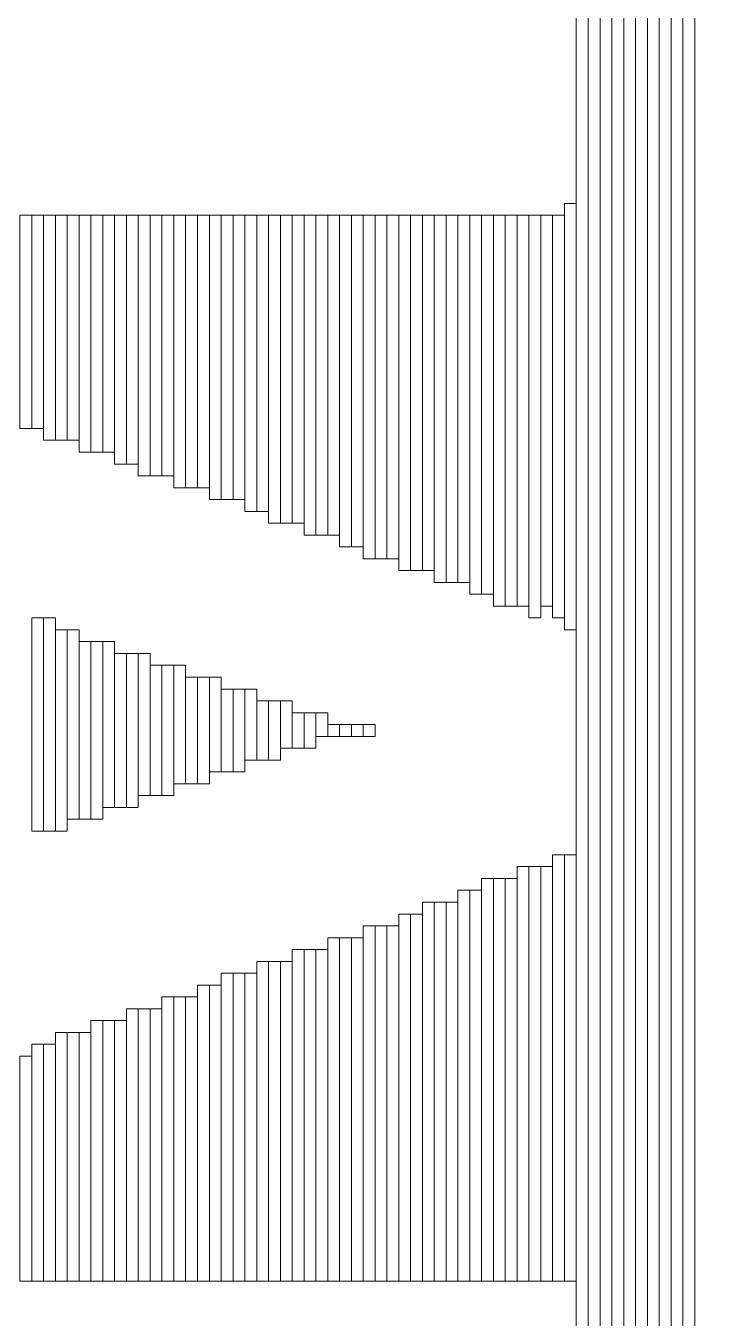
# Model space of a CAD drawing. Header units: millimetres. Extents: x -90 to 99, y -65 to 67.
# Drawn here: x -12.565 to -11.084, y 40.489 to 43.261 of the extents above; entities that cross this region are included whole.
import ezdxf

# ---------------------------------------------------------------- set-up
doc = ezdxf.new("R2010")
doc.units = ezdxf.units.MM
doc.header["$MEASUREMENT"] = 0
doc.layers.add('BG_OUTLINE', color=7, linetype='Continuous')
doc.layers.add('MA_PEN3', color=7, linetype='Continuous')

msp = doc.modelspace()

# ---------------------------------------------------------------- linework, layer by layer
at = {"layer": 'BG_OUTLINE', "color": 3, "lineweight": 9}
msp.add_open_spline([(-71.7269, -61.8795), (-71.7269, -61.8795), (-71.7343, 42.2681), (-71.7343, 42.2681), (-71.7343, 42.2681), (-71.7348, 43.0066), (-71.4419, 43.715), (-70.92, 44.2375), (-70.92, 44.2375), (-70.3982, 44.76), (-69.6866, 45.0538), (-68.9482, 45.0543), (-68.9482, 45.0543), (-68.9482, 45.0543), (75.2046, 45.0543), (75.2046, 45.0543), (75.2046, 45.0543), (76.8319, 45.0552), (78.1763, 43.7805), (78.2661, 42.1556), (78.2661, 42.1556), (78.2661, 42.1556), (78.2661, 31.2814), (78.2661, 31.2814), (78.2661, 31.2814), (78.2661, 31.2814), (72.2646, 31.2814), (72.2646, 31.2814), (72.2646, 31.2814), (72.2646, 31.2814), (72.2646, 26.9814), (72.2646, 26.9814), (72.2646, 26.9814), (72.2646, 26.9814), (78.2661, 26.9814), (78.2661, 26.9814), (78.2661, 26.9814), (78.2661, 26.9814), (78.2661, 18.6553), (78.2661, 18.6553), (78.2661, 18.6553), (78.2661, 18.6553), (72.2496, 18.6553), (72.2496, 18.6553), (72.2496, 18.6553), (72.2496, 18.6553), (72.2496, 14.3553), (72.2496, 14.3553), (72.2496, 14.3553), (72.2496, 14.3553), (78.2661, 14.3553), (78.2661, 14.3553), (78.2661, 14.3553), (78.2661, 14.3553), (78.2661, 9.255), (78.2661, 9.255), (78.2661, 9.255), (78.2661, 9.255), (72.2648, 9.255), (72.2648, 9.255), (72.2648, 9.255), (72.2648, 9.255), (72.2648, 4.955), (72.2648, 4.955), (72.2648, 4.955), (72.2648, 4.955), (78.2661, 4.955), (78.2661, 4.955), (78.2661, 4.955), (78.2661, 4.955), (78.2661, -3.3762), (78.2661, -3.3762), (78.2661, -3.3762), (78.2661, -3.3762), (72.2445, -3.3762), (72.2445, -3.3762), (72.2445, -3.3762), (72.2445, -3.3762), (72.2445, -7.6762), (72.2445, -7.6762), (72.2445, -7.6762), (72.2445, -7.6762), (78.2661, -7.6762), (78.2661, -7.6762), (78.2661, -7.6762), (78.2661, -7.6762), (78.2661, -12.7615), (78.2661, -12.7615), (78.2661, -12.7615), (78.2661, -12.7615), (72.2651, -12.7615), (72.2651, -12.7615), (72.2651, -12.7615), (72.2651, -12.7615), (72.2651, -17.0615), (72.2651, -17.0615), (72.2651, -17.0615), (72.2651, -17.0615), (78.2661, -17.0615), (78.2661, -17.0615), (78.2661, -17.0615), (78.2661, -17.0615), (78.2661, -25.4097), (78.2661, -25.4097), (78.2661, -25.4097), (78.2661, -25.4097), (72.2656, -25.4097), (72.2656, -25.4097), (72.2656, -25.4097), (72.2656, -25.4097), (72.2656, -29.7097), (72.2656, -29.7097), (72.2656, -29.7097), (72.2656, -29.7097), (78.2661, -29.7097), (78.2661, -29.7097), (78.2661, -29.7097), (78.2661, -29.7097), (78.2661, -34.793), (78.2661, -34.793), (78.2661, -34.793), (78.2661, -34.793), (72.2679, -34.793), (72.2679, -34.793), (72.2679, -34.793), (72.2679, -34.793), (72.2679, -39.0929), (72.2679, -39.0929), (72.2679, -39.0929), (72.2679, -39.0929), (78.2661, -39.0929), (78.2661, -39.0929), (78.2661, -39.0929), (78.2661, -39.0929), (78.2661, -47.4269), (78.2661, -47.4269), (78.2661, -47.4269), (78.2661, -47.4269), (72.2679, -47.4269), (72.2679, -47.4269), (72.2679, -47.4269), (72.2679, -47.4269), (72.2679, -51.7269), (72.2679, -51.7269), (72.2679, -51.7269), (72.2679, -51.7269), (78.2661, -51.7269), (78.2661, -51.7269), (78.2661, -51.7269), (78.2661, -51.7269), (78.2661, -51.8138), (78.2661, -51.8138), (78.2661, -51.8138), (78.2661, -51.8138), (78.2656, -61.8468), (78.2656, -61.8468), (78.2656, -61.8468), (78.2661, -62.6669), (77.9407, -63.4536), (77.3612, -64.0339), (77.3612, -64.0339), (76.7817, -64.6142), (75.9915, -64.9405), (75.1713, -64.941), (75.1713, -64.941), (75.1713, -64.941), (-68.6609, -64.9456), (-68.6609, -64.9456), (-68.6609, -64.9456), (-69.4735, -64.9461), (-70.2531, -64.6237), (-70.8281, -64.0495), (-70.8281, -64.0495), (-71.4031, -63.4752), (-71.7264, -62.6922), (-71.7269, -61.8795)], degree=3, knots=[0, 0, 0, 0, 0.022727, 0.022727, 0.022727, 0.022727, 0.045455, 0.045455, 0.045455, 0.045455, 0.068182, 0.068182, 0.068182, 0.068182, 0.090909, 0.090909, 0.090909, 0.090909, 0.113636, 0.113636, 0.113636, 0.113636, 0.136364, 0.136364, 0.136364, 0.136364, 0.159091, 0.159091, 0.159091, 0.159091, 0.181818, 0.181818, 0.181818, 0.181818, 0.204545, 0.204545, 0.204545, 0.204545, 0.227273, 0.227273, 0.227273, 0.227273, 0.25, 0.25, 0.25, 0.25, 0.272727, 0.272727, 0.272727, 0.272727, 0.295455, 0.295455, 0.295455, 0.295455, 0.318182, 0.318182, 0.318182, 0.318182, 0.340909, 0.340909, 0.340909, 0.340909, 0.363636, 0.363636, 0.363636, 0.363636, 0.386364, 0.386364, 0.386364, 0.386364, 0.409091, 0.409091, 0.409091, 0.409091, 0.431818, 0.431818, 0.431818, 0.431818, 0.454545, 0.454545, 0.454545, 0.454545, 0.477273, 0.477273, 0.477273, 0.477273, 0.5, 0.5, 0.5, 0.5, 0.522727, 0.522727, 0.522727, 0.522727, 0.545455, 0.545455, 0.545455, 0.545455, 0.568182, 0.568182, 0.568182, 0.568182, 0.590909, 0.590909, 0.590909, 0.590909, 0.613636, 0.613636, 0.613636, 0.613636, 0.636364, 0.636364, 0.636364, 0.636364, 0.659091, 0.659091, 0.659091, 0.659091, 0.681818, 0.681818, 0.681818, 0.681818, 0.704545, 0.704545, 0.704545, 0.704545, 0.727273, 0.727273, 0.727273, 0.727273, 0.75, 0.75, 0.75, 0.75, 0.772727, 0.772727, 0.772727, 0.772727, 0.795455, 0.795455, 0.795455, 0.795455, 0.818182, 0.818182, 0.818182, 0.818182, 0.840909, 0.840909, 0.840909, 0.840909, 0.863636, 0.863636, 0.863636, 0.863636, 0.886364, 0.886364, 0.886364, 0.886364, 0.909091, 0.909091, 0.909091, 0.909091, 0.931818, 0.931818, 0.931818, 0.931818, 0.954545, 0.954545, 0.954545, 0.954545, 0.977273, 0.977273, 0.977273, 0.977273, 1, 1, 1, 1], dxfattribs=at)
at = {"layer": 'MA_PEN3', "color": 5, "lineweight": 9}
for points in [[(-11.3838, 44.7594), (-11.3838, 44.7594), (-11.3584, 44.7594), (-11.3584, 44.7594), (-11.3584, 44.7594), (-11.3584, 44.7594), (-11.3584, 37.241), (-11.3584, 37.241), (-11.3584, 37.241), (-11.3584, 37.241), (-11.3838, 37.241), (-11.3838, 37.241), (-11.3838, 37.241), (-11.3838, 37.241), (-11.3838, 44.7594), (-11.3838, 44.7594)], [(-11.3584, 44.7594), (-11.3584, 44.7594), (-11.333, 44.7594), (-11.333, 44.7594), (-11.333, 44.7594), (-11.333, 44.7594), (-11.333, 37.241), (-11.333, 37.241), (-11.333, 37.241), (-11.333, 37.241), (-11.3584, 37.241), (-11.3584, 37.241), (-11.3584, 37.241), (-11.3584, 37.241), (-11.3584, 44.7594), (-11.3584, 44.7594)], [(-11.333, 44.7594), (-11.333, 44.7594), (-11.3076, 44.7594), (-11.3076, 44.7594), (-11.3076, 44.7594), (-11.3076, 44.7594), (-11.3076, 37.241), (-11.3076, 37.241), (-11.3076, 37.241), (-11.3076, 37.241), (-11.333, 37.241), (-11.333, 37.241), (-11.333, 37.241), (-11.333, 37.241), (-11.333, 44.7594), (-11.333, 44.7594)], [(-11.3076, 44.7594), (-11.3076, 44.7594), (-11.2822, 44.7594), (-11.2822, 44.7594), (-11.2822, 44.7594), (-11.2822, 44.7594), (-11.2822, 37.241), (-11.2822, 37.241), (-11.2822, 37.241), (-11.2822, 37.241), (-11.3076, 37.241), (-11.3076, 37.241), (-11.3076, 37.241), (-11.3076, 37.241), (-11.3076, 44.7594), (-11.3076, 44.7594)], [(-11.2822, 44.7594), (-11.2822, 44.7594), (-11.2568, 44.7594), (-11.2568, 44.7594), (-11.2568, 44.7594), (-11.2568, 44.7594), (-11.2568, 37.241), (-11.2568, 37.241), (-11.2568, 37.241), (-11.2568, 37.241), (-11.2822, 37.241), (-11.2822, 37.241), (-11.2822, 37.241), (-11.2822, 37.241), (-11.2822, 44.7594), (-11.2822, 44.7594)], [(-11.2568, 44.7594), (-11.2568, 44.7594), (-11.2314, 44.7594), (-11.2314, 44.7594), (-11.2314, 44.7594), (-11.2314, 44.7594), (-11.2314, 37.241), (-11.2314, 37.241), (-11.2314, 37.241), (-11.2314, 37.241), (-11.2568, 37.241), (-11.2568, 37.241), (-11.2568, 37.241), (-11.2568, 37.241), (-11.2568, 44.7594), (-11.2568, 44.7594)], [(-11.2314, 44.7594), (-11.2314, 44.7594), (-11.206, 44.7594), (-11.206, 44.7594), (-11.206, 44.7594), (-11.206, 44.7594), (-11.206, 37.241), (-11.206, 37.241), (-11.206, 37.241), (-11.206, 37.241), (-11.2314, 37.241), (-11.2314, 37.241), (-11.2314, 37.241), (-11.2314, 37.241), (-11.2314, 44.7594), (-11.2314, 44.7594)], [(-11.206, 44.7594), (-11.206, 44.7594), (-11.1806, 44.7594), (-11.1806, 44.7594), (-11.1806, 44.7594), (-11.1806, 44.7594), (-11.1806, 37.241), (-11.1806, 37.241), (-11.1806, 37.241), (-11.1806, 37.241), (-11.206, 37.241), (-11.206, 37.241), (-11.206, 37.241), (-11.206, 37.241), (-11.206, 44.7594), (-11.206, 44.7594)], [(-11.1806, 44.7594), (-11.1806, 44.7594), (-11.1552, 44.7594), (-11.1552, 44.7594), (-11.1552, 44.7594), (-11.1552, 44.7594), (-11.1552, 37.241), (-11.1552, 37.241), (-11.1552, 37.241), (-11.1552, 37.241), (-11.1806, 37.241), (-11.1806, 37.241), (-11.1806, 37.241), (-11.1806, 37.241), (-11.1806, 44.7594), (-11.1806, 44.7594)], [(-11.1552, 44.7594), (-11.1552, 44.7594), (-11.1298, 44.7594), (-11.1298, 44.7594), (-11.1298, 44.7594), (-11.1298, 44.7594), (-11.1298, 37.241), (-11.1298, 37.241), (-11.1298, 37.241), (-11.1298, 37.241), (-11.1552, 37.241), (-11.1552, 37.241), (-11.1552, 37.241), (-11.1552, 37.241), (-11.1552, 44.7594), (-11.1552, 44.7594)], [(-12.5776, 42.8544), (-12.5776, 42.8544), (-12.5522, 42.8544), (-12.5522, 42.8544), (-12.5522, 42.8544), (-12.5522, 42.8544), (-12.5522, 42.3972), (-12.5522, 42.3972), (-12.5522, 42.3972), (-12.5522, 42.3972), (-12.5776, 42.3972), (-12.5776, 42.3972), (-12.5776, 42.3972), (-12.5776, 42.3972), (-12.5776, 42.8544), (-12.5776, 42.8544)], [(-12.5522, 42.8544), (-12.5522, 42.8544), (-12.5268, 42.8544), (-12.5268, 42.8544), (-12.5268, 42.8544), (-12.5268, 42.8544), (-12.5268, 42.3972), (-12.5268, 42.3972), (-12.5268, 42.3972), (-12.5268, 42.3972), (-12.5522, 42.3972), (-12.5522, 42.3972), (-12.5522, 42.3972), (-12.5522, 42.3972), (-12.5522, 42.8544), (-12.5522, 42.8544)], [(-12.5268, 42.8544), (-12.5268, 42.8544), (-12.5014, 42.8544), (-12.5014, 42.8544), (-12.5014, 42.8544), (-12.5014, 42.8544), (-12.5014, 42.3718), (-12.5014, 42.3718), (-12.5014, 42.3718), (-12.5014, 42.3718), (-12.5268, 42.3718), (-12.5268, 42.3718), (-12.5268, 42.3718), (-12.5268, 42.3718), (-12.5268, 42.8544), (-12.5268, 42.8544)], [(-12.5014, 42.8544), (-12.5014, 42.8544), (-12.476, 42.8544), (-12.476, 42.8544), (-12.476, 42.8544), (-12.476, 42.8544), (-12.476, 42.3718), (-12.476, 42.3718), (-12.476, 42.3718), (-12.476, 42.3718), (-12.5014, 42.3718), (-12.5014, 42.3718), (-12.5014, 42.3718), (-12.5014, 42.3718), (-12.5014, 42.8544), (-12.5014, 42.8544)], [(-12.476, 42.8544), (-12.476, 42.8544), (-12.4506, 42.8544), (-12.4506, 42.8544), (-12.4506, 42.8544), (-12.4506, 42.8544), (-12.4506, 42.3718), (-12.4506, 42.3718), (-12.4506, 42.3718), (-12.4506, 42.3718), (-12.476, 42.3718), (-12.476, 42.3718), (-12.476, 42.3718), (-12.476, 42.3718), (-12.476, 42.8544), (-12.476, 42.8544)], [(-12.4506, 42.8544), (-12.4506, 42.8544), (-12.4252, 42.8544), (-12.4252, 42.8544), (-12.4252, 42.8544), (-12.4252, 42.8544), (-12.4252, 42.3464), (-12.4252, 42.3464), (-12.4252, 42.3464), (-12.4252, 42.3464), (-12.4506, 42.3464), (-12.4506, 42.3464), (-12.4506, 42.3464), (-12.4506, 42.3464), (-12.4506, 42.8544), (-12.4506, 42.8544)], [(-12.4252, 42.8544), (-12.4252, 42.8544), (-12.3998, 42.8544), (-12.3998, 42.8544), (-12.3998, 42.8544), (-12.3998, 42.8544), (-12.3998, 42.3464), (-12.3998, 42.3464), (-12.3998, 42.3464), (-12.3998, 42.3464), (-12.4252, 42.3464), (-12.4252, 42.3464), (-12.4252, 42.3464), (-12.4252, 42.3464), (-12.4252, 42.8544), (-12.4252, 42.8544)], [(-12.3998, 42.8544), (-12.3998, 42.8544), (-12.3744, 42.8544), (-12.3744, 42.8544), (-12.3744, 42.8544), (-12.3744, 42.8544), (-12.3744, 42.3464), (-12.3744, 42.3464), (-12.3744, 42.3464), (-12.3744, 42.3464), (-12.3998, 42.3464), (-12.3998, 42.3464), (-12.3998, 42.3464), (-12.3998, 42.3464), (-12.3998, 42.8544), (-12.3998, 42.8544)], [(-12.3744, 42.8544), (-12.3744, 42.8544), (-12.349, 42.8544), (-12.349, 42.8544), (-12.349, 42.8544), (-12.349, 42.8544), (-12.349, 42.321), (-12.349, 42.321), (-12.349, 42.321), (-12.349, 42.321), (-12.3744, 42.321), (-12.3744, 42.321), (-12.3744, 42.321), (-12.3744, 42.321), (-12.3744, 42.8544), (-12.3744, 42.8544)], [(-12.349, 42.8544), (-12.349, 42.8544), (-12.3236, 42.8544), (-12.3236, 42.8544), (-12.3236, 42.8544), (-12.3236, 42.8544), (-12.3236, 42.321), (-12.3236, 42.321), (-12.3236, 42.321), (-12.3236, 42.321), (-12.349, 42.321), (-12.349, 42.321), (-12.349, 42.321), (-12.349, 42.321), (-12.349, 42.8544), (-12.349, 42.8544)], [(-12.3236, 42.8544), (-12.3236, 42.8544), (-12.2982, 42.8544), (-12.2982, 42.8544), (-12.2982, 42.8544), (-12.2982, 42.8544), (-12.2982, 42.2956), (-12.2982, 42.2956), (-12.2982, 42.2956), (-12.2982, 42.2956), (-12.3236, 42.2956), (-12.3236, 42.2956), (-12.3236, 42.2956), (-12.3236, 42.2956), (-12.3236, 42.8544), (-12.3236, 42.8544)], [(-12.2982, 42.8544), (-12.2982, 42.8544), (-12.2728, 42.8544), (-12.2728, 42.8544), (-12.2728, 42.8544), (-12.2728, 42.8544), (-12.2728, 42.2956), (-12.2728, 42.2956), (-12.2728, 42.2956), (-12.2728, 42.2956), (-12.2982, 42.2956), (-12.2982, 42.2956), (-12.2982, 42.2956), (-12.2982, 42.2956), (-12.2982, 42.8544), (-12.2982, 42.8544)], [(-12.2728, 42.8544), (-12.2728, 42.8544), (-12.2474, 42.8544), (-12.2474, 42.8544), (-12.2474, 42.8544), (-12.2474, 42.8544), (-12.2474, 42.2956), (-12.2474, 42.2956), (-12.2474, 42.2956), (-12.2474, 42.2956), (-12.2728, 42.2956), (-12.2728, 42.2956), (-12.2728, 42.2956), (-12.2728, 42.2956), (-12.2728, 42.8544), (-12.2728, 42.8544)], [(-12.2474, 42.8544), (-12.2474, 42.8544), (-12.222, 42.8544), (-12.222, 42.8544), (-12.222, 42.8544), (-12.222, 42.8544), (-12.222, 42.2702), (-12.222, 42.2702), (-12.222, 42.2702), (-12.222, 42.2702), (-12.2474, 42.2702), (-12.2474, 42.2702), (-12.2474, 42.2702), (-12.2474, 42.2702), (-12.2474, 42.8544), (-12.2474, 42.8544)], [(-12.222, 42.8544), (-12.222, 42.8544), (-12.1966, 42.8544), (-12.1966, 42.8544), (-12.1966, 42.8544), (-12.1966, 42.8544), (-12.1966, 42.2702), (-12.1966, 42.2702), (-12.1966, 42.2702), (-12.1966, 42.2702), (-12.222, 42.2702), (-12.222, 42.2702), (-12.222, 42.2702), (-12.222, 42.2702), (-12.222, 42.8544), (-12.222, 42.8544)], [(-12.1966, 42.8544), (-12.1966, 42.8544), (-12.1712, 42.8544), (-12.1712, 42.8544), (-12.1712, 42.8544), (-12.1712, 42.8544), (-12.1712, 42.2702), (-12.1712, 42.2702), (-12.1712, 42.2702), (-12.1712, 42.2702), (-12.1966, 42.2702), (-12.1966, 42.2702), (-12.1966, 42.2702), (-12.1966, 42.2702), (-12.1966, 42.8544), (-12.1966, 42.8544)], [(-12.1712, 42.8544), (-12.1712, 42.8544), (-12.1458, 42.8544), (-12.1458, 42.8544), (-12.1458, 42.8544), (-12.1458, 42.8544), (-12.1458, 42.2448), (-12.1458, 42.2448), (-12.1458, 42.2448), (-12.1458, 42.2448), (-12.1712, 42.2448), (-12.1712, 42.2448), (-12.1712, 42.2448), (-12.1712, 42.2448), (-12.1712, 42.8544), (-12.1712, 42.8544)], [(-12.1458, 42.8544), (-12.1458, 42.8544), (-12.1204, 42.8544), (-12.1204, 42.8544), (-12.1204, 42.8544), (-12.1204, 42.8544), (-12.1204, 42.2448), (-12.1204, 42.2448), (-12.1204, 42.2448), (-12.1204, 42.2448), (-12.1458, 42.2448), (-12.1458, 42.2448), (-12.1458, 42.2448), (-12.1458, 42.2448), (-12.1458, 42.8544), (-12.1458, 42.8544)], [(-12.1204, 42.8544), (-12.1204, 42.8544), (-12.095, 42.8544), (-12.095, 42.8544), (-12.095, 42.8544), (-12.095, 42.8544), (-12.095, 42.2448), (-12.095, 42.2448), (-12.095, 42.2448), (-12.095, 42.2448), (-12.1204, 42.2448), (-12.1204, 42.2448), (-12.1204, 42.2448), (-12.1204, 42.2448), (-12.1204, 42.8544), (-12.1204, 42.8544)], [(-12.095, 42.8544), (-12.095, 42.8544), (-12.0696, 42.8544), (-12.0696, 42.8544), (-12.0696, 42.8544), (-12.0696, 42.8544), (-12.0696, 42.2194), (-12.0696, 42.2194), (-12.0696, 42.2194), (-12.0696, 42.2194), (-12.095, 42.2194), (-12.095, 42.2194), (-12.095, 42.2194), (-12.095, 42.2194), (-12.095, 42.8544), (-12.095, 42.8544)], [(-12.0696, 42.8544), (-12.0696, 42.8544), (-12.0442, 42.8544), (-12.0442, 42.8544), (-12.0442, 42.8544), (-12.0442, 42.8544), (-12.0442, 42.2194), (-12.0442, 42.2194), (-12.0442, 42.2194), (-12.0442, 42.2194), (-12.0696, 42.2194), (-12.0696, 42.2194), (-12.0696, 42.2194), (-12.0696, 42.2194), (-12.0696, 42.8544), (-12.0696, 42.8544)], [(-12.0442, 42.8544), (-12.0442, 42.8544), (-12.0188, 42.8544), (-12.0188, 42.8544), (-12.0188, 42.8544), (-12.0188, 42.8544), (-12.0188, 42.194), (-12.0188, 42.194), (-12.0188, 42.194), (-12.0188, 42.194), (-12.0442, 42.194), (-12.0442, 42.194), (-12.0442, 42.194), (-12.0442, 42.194), (-12.0442, 42.8544), (-12.0442, 42.8544)], [(-12.0188, 42.8544), (-12.0188, 42.8544), (-11.9934, 42.8544), (-11.9934, 42.8544), (-11.9934, 42.8544), (-11.9934, 42.8544), (-11.9934, 42.194), (-11.9934, 42.194), (-11.9934, 42.194), (-11.9934, 42.194), (-12.0188, 42.194), (-12.0188, 42.194), (-12.0188, 42.194), (-12.0188, 42.194), (-12.0188, 42.8544), (-12.0188, 42.8544)], [(-11.9934, 42.8544), (-11.9934, 42.8544), (-11.968, 42.8544), (-11.968, 42.8544), (-11.968, 42.8544), (-11.968, 42.8544), (-11.968, 42.194), (-11.968, 42.194), (-11.968, 42.194), (-11.968, 42.194), (-11.9934, 42.194), (-11.9934, 42.194), (-11.9934, 42.194), (-11.9934, 42.194), (-11.9934, 42.8544), (-11.9934, 42.8544)], [(-11.968, 42.8544), (-11.968, 42.8544), (-11.9426, 42.8544), (-11.9426, 42.8544), (-11.9426, 42.8544), (-11.9426, 42.8544), (-11.9426, 42.1686), (-11.9426, 42.1686), (-11.9426, 42.1686), (-11.9426, 42.1686), (-11.968, 42.1686), (-11.968, 42.1686), (-11.968, 42.1686), (-11.968, 42.1686), (-11.968, 42.8544), (-11.968, 42.8544)], [(-11.9426, 42.8544), (-11.9426, 42.8544), (-11.9172, 42.8544), (-11.9172, 42.8544), (-11.9172, 42.8544), (-11.9172, 42.8544), (-11.9172, 42.1686), (-11.9172, 42.1686), (-11.9172, 42.1686), (-11.9172, 42.1686), (-11.9426, 42.1686), (-11.9426, 42.1686), (-11.9426, 42.1686), (-11.9426, 42.1686), (-11.9426, 42.8544), (-11.9426, 42.8544)], [(-11.9172, 42.8544), (-11.9172, 42.8544), (-11.8918, 42.8544), (-11.8918, 42.8544), (-11.8918, 42.8544), (-11.8918, 42.8544), (-11.8918, 42.1686), (-11.8918, 42.1686), (-11.8918, 42.1686), (-11.8918, 42.1686), (-11.9172, 42.1686), (-11.9172, 42.1686), (-11.9172, 42.1686), (-11.9172, 42.1686), (-11.9172, 42.8544), (-11.9172, 42.8544)], [(-11.8918, 42.8544), (-11.8918, 42.8544), (-11.8664, 42.8544), (-11.8664, 42.8544), (-11.8664, 42.8544), (-11.8664, 42.8544), (-11.8664, 42.1432), (-11.8664, 42.1432), (-11.8664, 42.1432), (-11.8664, 42.1432), (-11.8918, 42.1432), (-11.8918, 42.1432), (-11.8918, 42.1432), (-11.8918, 42.1432), (-11.8918, 42.8544), (-11.8918, 42.8544)], [(-11.8664, 42.8544), (-11.8664, 42.8544), (-11.841, 42.8544), (-11.841, 42.8544), (-11.841, 42.8544), (-11.841, 42.8544), (-11.841, 42.1432), (-11.841, 42.1432), (-11.841, 42.1432), (-11.841, 42.1432), (-11.8664, 42.1432), (-11.8664, 42.1432), (-11.8664, 42.1432), (-11.8664, 42.1432), (-11.8664, 42.8544), (-11.8664, 42.8544)], [(-11.841, 42.8544), (-11.841, 42.8544), (-11.8156, 42.8544), (-11.8156, 42.8544), (-11.8156, 42.8544), (-11.8156, 42.8544), (-11.8156, 42.1178), (-11.8156, 42.1178), (-11.8156, 42.1178), (-11.8156, 42.1178), (-11.841, 42.1178), (-11.841, 42.1178), (-11.841, 42.1178), (-11.841, 42.1178), (-11.841, 42.8544), (-11.841, 42.8544)], [(-11.8156, 42.8544), (-11.8156, 42.8544), (-11.7902, 42.8544), (-11.7902, 42.8544), (-11.7902, 42.8544), (-11.7902, 42.8544), (-11.7902, 42.1178), (-11.7902, 42.1178), (-11.7902, 42.1178), (-11.7902, 42.1178), (-11.8156, 42.1178), (-11.8156, 42.1178), (-11.8156, 42.1178), (-11.8156, 42.1178), (-11.8156, 42.8544), (-11.8156, 42.8544)], [(-11.7902, 42.8544), (-11.7902, 42.8544), (-11.7648, 42.8544), (-11.7648, 42.8544), (-11.7648, 42.8544), (-11.7648, 42.8544), (-11.7648, 42.1178), (-11.7648, 42.1178), (-11.7648, 42.1178), (-11.7648, 42.1178), (-11.7902, 42.1178), (-11.7902, 42.1178), (-11.7902, 42.1178), (-11.7902, 42.1178), (-11.7902, 42.8544), (-11.7902, 42.8544)], [(-11.7648, 42.8544), (-11.7648, 42.8544), (-11.7394, 42.8544), (-11.7394, 42.8544), (-11.7394, 42.8544), (-11.7394, 42.8544), (-11.7394, 42.0924), (-11.7394, 42.0924), (-11.7394, 42.0924), (-11.7394, 42.0924), (-11.7648, 42.0924), (-11.7648, 42.0924), (-11.7648, 42.0924), (-11.7648, 42.0924), (-11.7648, 42.8544), (-11.7648, 42.8544)], [(-11.7394, 42.8544), (-11.7394, 42.8544), (-11.714, 42.8544), (-11.714, 42.8544), (-11.714, 42.8544), (-11.714, 42.8544), (-11.714, 42.0924), (-11.714, 42.0924), (-11.714, 42.0924), (-11.714, 42.0924), (-11.7394, 42.0924), (-11.7394, 42.0924), (-11.7394, 42.0924), (-11.7394, 42.0924), (-11.7394, 42.8544), (-11.7394, 42.8544)], [(-11.714, 42.8544), (-11.714, 42.8544), (-11.6886, 42.8544), (-11.6886, 42.8544), (-11.6886, 42.8544), (-11.6886, 42.8544), (-11.6886, 42.0924), (-11.6886, 42.0924), (-11.6886, 42.0924), (-11.6886, 42.0924), (-11.714, 42.0924), (-11.714, 42.0924), (-11.714, 42.0924), (-11.714, 42.0924), (-11.714, 42.8544), (-11.714, 42.8544)], [(-11.6886, 42.8544), (-11.6886, 42.8544), (-11.6632, 42.8544), (-11.6632, 42.8544), (-11.6632, 42.8544), (-11.6632, 42.8544), (-11.6632, 42.067), (-11.6632, 42.067), (-11.6632, 42.067), (-11.6632, 42.067), (-11.6886, 42.067), (-11.6886, 42.067), (-11.6886, 42.067), (-11.6886, 42.067), (-11.6886, 42.8544), (-11.6886, 42.8544)], [(-11.6632, 42.8544), (-11.6632, 42.8544), (-11.6378, 42.8544), (-11.6378, 42.8544), (-11.6378, 42.8544), (-11.6378, 42.8544), (-11.6378, 42.067), (-11.6378, 42.067), (-11.6378, 42.067), (-11.6378, 42.067), (-11.6632, 42.067), (-11.6632, 42.067), (-11.6632, 42.067), (-11.6632, 42.067), (-11.6632, 42.8544), (-11.6632, 42.8544)], [(-11.6378, 42.8544), (-11.6378, 42.8544), (-11.6124, 42.8544), (-11.6124, 42.8544), (-11.6124, 42.8544), (-11.6124, 42.8544), (-11.6124, 42.067), (-11.6124, 42.067), (-11.6124, 42.067), (-11.6124, 42.067), (-11.6378, 42.067), (-11.6378, 42.067), (-11.6378, 42.067), (-11.6378, 42.067), (-11.6378, 42.8544), (-11.6378, 42.8544)], [(-11.6124, 42.8544), (-11.6124, 42.8544), (-11.587, 42.8544), (-11.587, 42.8544), (-11.587, 42.8544), (-11.587, 42.8544), (-11.587, 42.0416), (-11.587, 42.0416), (-11.587, 42.0416), (-11.587, 42.0416), (-11.6124, 42.0416), (-11.6124, 42.0416), (-11.6124, 42.0416), (-11.6124, 42.0416), (-11.6124, 42.8544), (-11.6124, 42.8544)], [(-11.587, 42.8544), (-11.587, 42.8544), (-11.5616, 42.8544), (-11.5616, 42.8544), (-11.5616, 42.8544), (-11.5616, 42.8544), (-11.5616, 42.0416), (-11.5616, 42.0416), (-11.5616, 42.0416), (-11.5616, 42.0416), (-11.587, 42.0416), (-11.587, 42.0416), (-11.587, 42.0416), (-11.587, 42.0416), (-11.587, 42.8544), (-11.587, 42.8544)], [(-11.5616, 42.8544), (-11.5616, 42.8544), (-11.5362, 42.8544), (-11.5362, 42.8544), (-11.5362, 42.8544), (-11.5362, 42.8544), (-11.5362, 42.0162), (-11.5362, 42.0162), (-11.5362, 42.0162), (-11.5362, 42.0162), (-11.5616, 42.0162), (-11.5616, 42.0162), (-11.5616, 42.0162), (-11.5616, 42.0162), (-11.5616, 42.8544), (-11.5616, 42.8544)], [(-11.5362, 42.8544), (-11.5362, 42.8544), (-11.5108, 42.8544), (-11.5108, 42.8544), (-11.5108, 42.8544), (-11.5108, 42.8544), (-11.5108, 42.0162), (-11.5108, 42.0162), (-11.5108, 42.0162), (-11.5108, 42.0162), (-11.5362, 42.0162), (-11.5362, 42.0162), (-11.5362, 42.0162), (-11.5362, 42.0162), (-11.5362, 42.8544), (-11.5362, 42.8544)], [(-11.5108, 42.8544), (-11.5108, 42.8544), (-11.4854, 42.8544), (-11.4854, 42.8544), (-11.4854, 42.8544), (-11.4854, 42.8544), (-11.4854, 42.0162), (-11.4854, 42.0162), (-11.4854, 42.0162), (-11.4854, 42.0162), (-11.5108, 42.0162), (-11.5108, 42.0162), (-11.5108, 42.0162), (-11.5108, 42.0162), (-11.5108, 42.8544), (-11.5108, 42.8544)], [(-11.4854, 42.8544), (-11.4854, 42.8544), (-11.46, 42.8544), (-11.46, 42.8544), (-11.46, 42.8544), (-11.46, 42.8544), (-11.46, 41.9908), (-11.46, 41.9908), (-11.46, 41.9908), (-11.46, 41.9908), (-11.4854, 41.9908), (-11.4854, 41.9908), (-11.4854, 41.9908), (-11.4854, 41.9908), (-11.4854, 42.8544), (-11.4854, 42.8544)], [(-11.46, 42.8544), (-11.46, 42.8544), (-11.4346, 42.8544), (-11.4346, 42.8544), (-11.4346, 42.8544), (-11.4346, 42.8544), (-11.4346, 42.0162), (-11.4346, 42.0162), (-11.4346, 42.0162), (-11.4346, 42.0162), (-11.46, 42.0162), (-11.46, 42.0162), (-11.46, 42.0162), (-11.46, 42.0162), (-11.46, 42.8544), (-11.46, 42.8544)], [(-11.4346, 42.8544), (-11.4346, 42.8544), (-11.4092, 42.8544), (-11.4092, 42.8544), (-11.4092, 42.8544), (-11.4092, 42.8544), (-11.4092, 41.9908), (-11.4092, 41.9908), (-11.4092, 41.9908), (-11.4092, 41.9908), (-11.4346, 41.9908), (-11.4346, 41.9908), (-11.4346, 41.9908), (-11.4346, 41.9908), (-11.4346, 42.8544), (-11.4346, 42.8544)], [(-11.4092, 42.8798), (-11.4092, 42.8798), (-11.3838, 42.8798), (-11.3838, 42.8798), (-11.3838, 42.8798), (-11.3838, 42.8798), (-11.3838, 41.9654), (-11.3838, 41.9654), (-11.3838, 41.9654), (-11.3838, 41.9654), (-11.4092, 41.9654), (-11.4092, 41.9654), (-11.4092, 41.9654), (-11.4092, 41.9654), (-11.4092, 42.8798), (-11.4092, 42.8798)], [(-12.5522, 41.9908), (-12.5522, 41.9908), (-12.5268, 41.9908), (-12.5268, 41.9908), (-12.5268, 41.9908), (-12.5268, 41.9908), (-12.5268, 41.5336), (-12.5268, 41.5336), (-12.5268, 41.5336), (-12.5268, 41.5336), (-12.5522, 41.5336), (-12.5522, 41.5336), (-12.5522, 41.5336), (-12.5522, 41.5336), (-12.5522, 41.9908), (-12.5522, 41.9908)], [(-12.5268, 41.9908), (-12.5268, 41.9908), (-12.5014, 41.9908), (-12.5014, 41.9908), (-12.5014, 41.9908), (-12.5014, 41.9908), (-12.5014, 41.5336), (-12.5014, 41.5336), (-12.5014, 41.5336), (-12.5014, 41.5336), (-12.5268, 41.5336), (-12.5268, 41.5336), (-12.5268, 41.5336), (-12.5268, 41.5336), (-12.5268, 41.9908), (-12.5268, 41.9908)], [(-12.5014, 41.9654), (-12.5014, 41.9654), (-12.476, 41.9654), (-12.476, 41.9654), (-12.476, 41.9654), (-12.476, 41.9654), (-12.476, 41.5336), (-12.476, 41.5336), (-12.476, 41.5336), (-12.476, 41.5336), (-12.5014, 41.5336), (-12.5014, 41.5336), (-12.5014, 41.5336), (-12.5014, 41.5336), (-12.5014, 41.9654), (-12.5014, 41.9654)], [(-12.476, 41.9654), (-12.476, 41.9654), (-12.4506, 41.9654), (-12.4506, 41.9654), (-12.4506, 41.9654), (-12.4506, 41.9654), (-12.4506, 41.559), (-12.4506, 41.559), (-12.4506, 41.559), (-12.4506, 41.559), (-12.476, 41.559), (-12.476, 41.559), (-12.476, 41.559), (-12.476, 41.559), (-12.476, 41.9654), (-12.476, 41.9654)], [(-12.4506, 41.94), (-12.4506, 41.94), (-12.4252, 41.94), (-12.4252, 41.94), (-12.4252, 41.94), (-12.4252, 41.94), (-12.4252, 41.559), (-12.4252, 41.559), (-12.4252, 41.559), (-12.4252, 41.559), (-12.4506, 41.559), (-12.4506, 41.559), (-12.4506, 41.559), (-12.4506, 41.559), (-12.4506, 41.94), (-12.4506, 41.94)], [(-12.4252, 41.94), (-12.4252, 41.94), (-12.3998, 41.94), (-12.3998, 41.94), (-12.3998, 41.94), (-12.3998, 41.94), (-12.3998, 41.559), (-12.3998, 41.559), (-12.3998, 41.559), (-12.3998, 41.559), (-12.4252, 41.559), (-12.4252, 41.559), (-12.4252, 41.559), (-12.4252, 41.559), (-12.4252, 41.94), (-12.4252, 41.94)], [(-12.3998, 41.94), (-12.3998, 41.94), (-12.3744, 41.94), (-12.3744, 41.94), (-12.3744, 41.94), (-12.3744, 41.94), (-12.3744, 41.5844), (-12.3744, 41.5844), (-12.3744, 41.5844), (-12.3744, 41.5844), (-12.3998, 41.5844), (-12.3998, 41.5844), (-12.3998, 41.5844), (-12.3998, 41.5844), (-12.3998, 41.94), (-12.3998, 41.94)], [(-12.3744, 41.9146), (-12.3744, 41.9146), (-12.349, 41.9146), (-12.349, 41.9146), (-12.349, 41.9146), (-12.349, 41.9146), (-12.349, 41.5844), (-12.349, 41.5844), (-12.349, 41.5844), (-12.349, 41.5844), (-12.3744, 41.5844), (-12.3744, 41.5844), (-12.3744, 41.5844), (-12.3744, 41.5844), (-12.3744, 41.9146), (-12.3744, 41.9146)], [(-12.349, 41.9146), (-12.349, 41.9146), (-12.3236, 41.9146), (-12.3236, 41.9146), (-12.3236, 41.9146), (-12.3236, 41.9146), (-12.3236, 41.5844), (-12.3236, 41.5844), (-12.3236, 41.5844), (-12.3236, 41.5844), (-12.349, 41.5844), (-12.349, 41.5844), (-12.349, 41.5844), (-12.349, 41.5844), (-12.349, 41.9146), (-12.349, 41.9146)], [(-12.3236, 41.9146), (-12.3236, 41.9146), (-12.2982, 41.9146), (-12.2982, 41.9146), (-12.2982, 41.9146), (-12.2982, 41.9146), (-12.2982, 41.6098), (-12.2982, 41.6098), (-12.2982, 41.6098), (-12.2982, 41.6098), (-12.3236, 41.6098), (-12.3236, 41.6098), (-12.3236, 41.6098), (-12.3236, 41.6098), (-12.3236, 41.9146), (-12.3236, 41.9146)], [(-12.2982, 41.8892), (-12.2982, 41.8892), (-12.2728, 41.8892), (-12.2728, 41.8892), (-12.2728, 41.8892), (-12.2728, 41.8892), (-12.2728, 41.6098), (-12.2728, 41.6098), (-12.2728, 41.6098), (-12.2728, 41.6098), (-12.2982, 41.6098), (-12.2982, 41.6098), (-12.2982, 41.6098), (-12.2982, 41.6098), (-12.2982, 41.8892), (-12.2982, 41.8892)], [(-12.2728, 41.8892), (-12.2728, 41.8892), (-12.2474, 41.8892), (-12.2474, 41.8892), (-12.2474, 41.8892), (-12.2474, 41.8892), (-12.2474, 41.6098), (-12.2474, 41.6098), (-12.2474, 41.6098), (-12.2474, 41.6098), (-12.2728, 41.6098), (-12.2728, 41.6098), (-12.2728, 41.6098), (-12.2728, 41.6098), (-12.2728, 41.8892), (-12.2728, 41.8892)], [(-12.2474, 41.8892), (-12.2474, 41.8892), (-12.222, 41.8892), (-12.222, 41.8892), (-12.222, 41.8892), (-12.222, 41.8892), (-12.222, 41.6352), (-12.222, 41.6352), (-12.222, 41.6352), (-12.222, 41.6352), (-12.2474, 41.6352), (-12.2474, 41.6352), (-12.2474, 41.6352), (-12.2474, 41.6352), (-12.2474, 41.8892), (-12.2474, 41.8892)], [(-12.222, 41.8638), (-12.222, 41.8638), (-12.1966, 41.8638), (-12.1966, 41.8638), (-12.1966, 41.8638), (-12.1966, 41.8638), (-12.1966, 41.6352), (-12.1966, 41.6352), (-12.1966, 41.6352), (-12.1966, 41.6352), (-12.222, 41.6352), (-12.222, 41.6352), (-12.222, 41.6352), (-12.222, 41.6352), (-12.222, 41.8638), (-12.222, 41.8638)], [(-12.1966, 41.8638), (-12.1966, 41.8638), (-12.1712, 41.8638), (-12.1712, 41.8638), (-12.1712, 41.8638), (-12.1712, 41.8638), (-12.1712, 41.6352), (-12.1712, 41.6352), (-12.1712, 41.6352), (-12.1712, 41.6352), (-12.1966, 41.6352), (-12.1966, 41.6352), (-12.1966, 41.6352), (-12.1966, 41.6352), (-12.1966, 41.8638), (-12.1966, 41.8638)], [(-12.1712, 41.8638), (-12.1712, 41.8638), (-12.1458, 41.8638), (-12.1458, 41.8638), (-12.1458, 41.8638), (-12.1458, 41.8638), (-12.1458, 41.6606), (-12.1458, 41.6606), (-12.1458, 41.6606), (-12.1458, 41.6606), (-12.1712, 41.6606), (-12.1712, 41.6606), (-12.1712, 41.6606), (-12.1712, 41.6606), (-12.1712, 41.8638), (-12.1712, 41.8638)], [(-12.1458, 41.8384), (-12.1458, 41.8384), (-12.1204, 41.8384), (-12.1204, 41.8384), (-12.1204, 41.8384), (-12.1204, 41.8384), (-12.1204, 41.6606), (-12.1204, 41.6606), (-12.1204, 41.6606), (-12.1204, 41.6606), (-12.1458, 41.6606), (-12.1458, 41.6606), (-12.1458, 41.6606), (-12.1458, 41.6606), (-12.1458, 41.8384), (-12.1458, 41.8384)], [(-12.1204, 41.8384), (-12.1204, 41.8384), (-12.095, 41.8384), (-12.095, 41.8384), (-12.095, 41.8384), (-12.095, 41.8384), (-12.095, 41.6606), (-12.095, 41.6606), (-12.095, 41.6606), (-12.095, 41.6606), (-12.1204, 41.6606), (-12.1204, 41.6606), (-12.1204, 41.6606), (-12.1204, 41.6606), (-12.1204, 41.8384), (-12.1204, 41.8384)], [(-12.095, 41.8384), (-12.095, 41.8384), (-12.0696, 41.8384), (-12.0696, 41.8384), (-12.0696, 41.8384), (-12.0696, 41.8384), (-12.0696, 41.686), (-12.0696, 41.686), (-12.0696, 41.686), (-12.0696, 41.686), (-12.095, 41.686), (-12.095, 41.686), (-12.095, 41.686), (-12.095, 41.686), (-12.095, 41.8384), (-12.095, 41.8384)], [(-12.0696, 41.813), (-12.0696, 41.813), (-12.0442, 41.813), (-12.0442, 41.813), (-12.0442, 41.813), (-12.0442, 41.813), (-12.0442, 41.686), (-12.0442, 41.686), (-12.0442, 41.686), (-12.0442, 41.686), (-12.0696, 41.686), (-12.0696, 41.686), (-12.0696, 41.686), (-12.0696, 41.686), (-12.0696, 41.813), (-12.0696, 41.813)], [(-12.0442, 41.813), (-12.0442, 41.813), (-12.0188, 41.813), (-12.0188, 41.813), (-12.0188, 41.813), (-12.0188, 41.813), (-12.0188, 41.686), (-12.0188, 41.686), (-12.0188, 41.686), (-12.0188, 41.686), (-12.0442, 41.686), (-12.0442, 41.686), (-12.0442, 41.686), (-12.0442, 41.686), (-12.0442, 41.813), (-12.0442, 41.813)], [(-12.0188, 41.813), (-12.0188, 41.813), (-11.9934, 41.813), (-11.9934, 41.813), (-11.9934, 41.813), (-11.9934, 41.813), (-11.9934, 41.7114), (-11.9934, 41.7114), (-11.9934, 41.7114), (-11.9934, 41.7114), (-12.0188, 41.7114), (-12.0188, 41.7114), (-12.0188, 41.7114), (-12.0188, 41.7114), (-12.0188, 41.813), (-12.0188, 41.813)], [(-11.9934, 41.7876), (-11.9934, 41.7876), (-11.968, 41.7876), (-11.968, 41.7876), (-11.968, 41.7876), (-11.968, 41.7876), (-11.968, 41.7114), (-11.968, 41.7114), (-11.968, 41.7114), (-11.968, 41.7114), (-11.9934, 41.7114), (-11.9934, 41.7114), (-11.9934, 41.7114), (-11.9934, 41.7114), (-11.9934, 41.7876), (-11.9934, 41.7876)], [(-11.968, 41.7876), (-11.968, 41.7876), (-11.9426, 41.7876), (-11.9426, 41.7876), (-11.9426, 41.7876), (-11.9426, 41.7876), (-11.9426, 41.7114), (-11.9426, 41.7114), (-11.9426, 41.7114), (-11.9426, 41.7114), (-11.968, 41.7114), (-11.968, 41.7114), (-11.968, 41.7114), (-11.968, 41.7114), (-11.968, 41.7876), (-11.968, 41.7876)], [(-11.9426, 41.7876), (-11.9426, 41.7876), (-11.9172, 41.7876), (-11.9172, 41.7876), (-11.9172, 41.7876), (-11.9172, 41.7876), (-11.9172, 41.7368), (-11.9172, 41.7368), (-11.9172, 41.7368), (-11.9172, 41.7368), (-11.9426, 41.7368), (-11.9426, 41.7368), (-11.9426, 41.7368), (-11.9426, 41.7368), (-11.9426, 41.7876), (-11.9426, 41.7876)], [(-11.9172, 41.7622), (-11.9172, 41.7622), (-11.8918, 41.7622), (-11.8918, 41.7622), (-11.8918, 41.7622), (-11.8918, 41.7622), (-11.8918, 41.7368), (-11.8918, 41.7368), (-11.8918, 41.7368), (-11.8918, 41.7368), (-11.9172, 41.7368), (-11.9172, 41.7368), (-11.9172, 41.7368), (-11.9172, 41.7368), (-11.9172, 41.7622), (-11.9172, 41.7622)], [(-11.8918, 41.7622), (-11.8918, 41.7622), (-11.8664, 41.7622), (-11.8664, 41.7622), (-11.8664, 41.7622), (-11.8664, 41.7622), (-11.8664, 41.7368), (-11.8664, 41.7368), (-11.8664, 41.7368), (-11.8664, 41.7368), (-11.8918, 41.7368), (-11.8918, 41.7368), (-11.8918, 41.7368), (-11.8918, 41.7368), (-11.8918, 41.7622), (-11.8918, 41.7622)], [(-11.8664, 41.7622), (-11.8664, 41.7622), (-11.841, 41.7622), (-11.841, 41.7622), (-11.841, 41.7622), (-11.841, 41.7622), (-11.841, 41.7368), (-11.841, 41.7368), (-11.841, 41.7368), (-11.841, 41.7368), (-11.8664, 41.7368), (-11.8664, 41.7368), (-11.8664, 41.7368), (-11.8664, 41.7368), (-11.8664, 41.7622), (-11.8664, 41.7622)], [(-11.841, 41.7622), (-11.841, 41.7622), (-11.8156, 41.7622), (-11.8156, 41.7622), (-11.8156, 41.7622), (-11.8156, 41.7622), (-11.8156, 41.7368), (-11.8156, 41.7368), (-11.8156, 41.7368), (-11.8156, 41.7368), (-11.841, 41.7368), (-11.841, 41.7368), (-11.841, 41.7368), (-11.841, 41.7368), (-11.841, 41.7622), (-11.841, 41.7622)], [(-11.4346, 41.4828), (-11.4346, 41.4828), (-11.4092, 41.4828), (-11.4092, 41.4828), (-11.4092, 41.4828), (-11.4092, 41.4828), (-11.4092, 40.5684), (-11.4092, 40.5684), (-11.4092, 40.5684), (-11.4092, 40.5684), (-11.4346, 40.5684), (-11.4346, 40.5684), (-11.4346, 40.5684), (-11.4346, 40.5684), (-11.4346, 41.4828), (-11.4346, 41.4828)], [(-11.4092, 41.4828), (-11.4092, 41.4828), (-11.3838, 41.4828), (-11.3838, 41.4828), (-11.3838, 41.4828), (-11.3838, 41.4828), (-11.3838, 40.5684), (-11.3838, 40.5684), (-11.3838, 40.5684), (-11.3838, 40.5684), (-11.4092, 40.5684), (-11.4092, 40.5684), (-11.4092, 40.5684), (-11.4092, 40.5684), (-11.4092, 41.4828), (-11.4092, 41.4828)], [(-11.5108, 41.4574), (-11.5108, 41.4574), (-11.4854, 41.4574), (-11.4854, 41.4574), (-11.4854, 41.4574), (-11.4854, 41.4574), (-11.4854, 40.5684), (-11.4854, 40.5684), (-11.4854, 40.5684), (-11.4854, 40.5684), (-11.5108, 40.5684), (-11.5108, 40.5684), (-11.5108, 40.5684), (-11.5108, 40.5684), (-11.5108, 41.4574), (-11.5108, 41.4574)], [(-11.4854, 41.4574), (-11.4854, 41.4574), (-11.46, 41.4574), (-11.46, 41.4574), (-11.46, 41.4574), (-11.46, 41.4574), (-11.46, 40.5684), (-11.46, 40.5684), (-11.46, 40.5684), (-11.46, 40.5684), (-11.4854, 40.5684), (-11.4854, 40.5684), (-11.4854, 40.5684), (-11.4854, 40.5684), (-11.4854, 41.4574), (-11.4854, 41.4574)], [(-11.46, 41.4574), (-11.46, 41.4574), (-11.4346, 41.4574), (-11.4346, 41.4574), (-11.4346, 41.4574), (-11.4346, 41.4574), (-11.4346, 40.5684), (-11.4346, 40.5684), (-11.4346, 40.5684), (-11.4346, 40.5684), (-11.46, 40.5684), (-11.46, 40.5684), (-11.46, 40.5684), (-11.46, 40.5684), (-11.46, 41.4574), (-11.46, 41.4574)], [(-11.587, 41.432), (-11.587, 41.432), (-11.5616, 41.432), (-11.5616, 41.432), (-11.5616, 41.432), (-11.5616, 41.432), (-11.5616, 40.5684), (-11.5616, 40.5684), (-11.5616, 40.5684), (-11.5616, 40.5684), (-11.587, 40.5684), (-11.587, 40.5684), (-11.587, 40.5684), (-11.587, 40.5684), (-11.587, 41.432), (-11.587, 41.432)], [(-11.5616, 41.432), (-11.5616, 41.432), (-11.5362, 41.432), (-11.5362, 41.432), (-11.5362, 41.432), (-11.5362, 41.432), (-11.5362, 40.5684), (-11.5362, 40.5684), (-11.5362, 40.5684), (-11.5362, 40.5684), (-11.5616, 40.5684), (-11.5616, 40.5684), (-11.5616, 40.5684), (-11.5616, 40.5684), (-11.5616, 41.432), (-11.5616, 41.432)], [(-11.5362, 41.432), (-11.5362, 41.432), (-11.5108, 41.432), (-11.5108, 41.432), (-11.5108, 41.432), (-11.5108, 41.432), (-11.5108, 40.5684), (-11.5108, 40.5684), (-11.5108, 40.5684), (-11.5108, 40.5684), (-11.5362, 40.5684), (-11.5362, 40.5684), (-11.5362, 40.5684), (-11.5362, 40.5684), (-11.5362, 41.432), (-11.5362, 41.432)], [(-11.6378, 41.4066), (-11.6378, 41.4066), (-11.6124, 41.4066), (-11.6124, 41.4066), (-11.6124, 41.4066), (-11.6124, 41.4066), (-11.6124, 40.5684), (-11.6124, 40.5684), (-11.6124, 40.5684), (-11.6124, 40.5684), (-11.6378, 40.5684), (-11.6378, 40.5684), (-11.6378, 40.5684), (-11.6378, 40.5684), (-11.6378, 41.4066), (-11.6378, 41.4066)], [(-11.6124, 41.4066), (-11.6124, 41.4066), (-11.587, 41.4066), (-11.587, 41.4066), (-11.587, 41.4066), (-11.587, 41.4066), (-11.587, 40.5684), (-11.587, 40.5684), (-11.587, 40.5684), (-11.587, 40.5684), (-11.6124, 40.5684), (-11.6124, 40.5684), (-11.6124, 40.5684), (-11.6124, 40.5684), (-11.6124, 41.4066), (-11.6124, 41.4066)], [(-11.7648, 41.3558), (-11.7648, 41.3558), (-11.7394, 41.3558), (-11.7394, 41.3558), (-11.7394, 41.3558), (-11.7394, 41.3558), (-11.7394, 40.5684), (-11.7394, 40.5684), (-11.7394, 40.5684), (-11.7394, 40.5684), (-11.7648, 40.5684), (-11.7648, 40.5684), (-11.7648, 40.5684), (-11.7648, 40.5684), (-11.7648, 41.3558), (-11.7648, 41.3558)], [(-11.7394, 41.3558), (-11.7394, 41.3558), (-11.714, 41.3558), (-11.714, 41.3558), (-11.714, 41.3558), (-11.714, 41.3558), (-11.714, 40.5684), (-11.714, 40.5684), (-11.714, 40.5684), (-11.714, 40.5684), (-11.7394, 40.5684), (-11.7394, 40.5684), (-11.7394, 40.5684), (-11.7394, 40.5684), (-11.7394, 41.3558), (-11.7394, 41.3558)], [(-11.714, 41.3812), (-11.714, 41.3812), (-11.6886, 41.3812), (-11.6886, 41.3812), (-11.6886, 41.3812), (-11.6886, 41.3812), (-11.6886, 40.5684), (-11.6886, 40.5684), (-11.6886, 40.5684), (-11.6886, 40.5684), (-11.714, 40.5684), (-11.714, 40.5684), (-11.714, 40.5684), (-11.714, 40.5684), (-11.714, 41.3812), (-11.714, 41.3812)], [(-11.6886, 41.3812), (-11.6886, 41.3812), (-11.6632, 41.3812), (-11.6632, 41.3812), (-11.6632, 41.3812), (-11.6632, 41.3812), (-11.6632, 40.5684), (-11.6632, 40.5684), (-11.6632, 40.5684), (-11.6632, 40.5684), (-11.6886, 40.5684), (-11.6886, 40.5684), (-11.6886, 40.5684), (-11.6886, 40.5684), (-11.6886, 41.3812), (-11.6886, 41.3812)], [(-11.6632, 41.3812), (-11.6632, 41.3812), (-11.6378, 41.3812), (-11.6378, 41.3812), (-11.6378, 41.3812), (-11.6378, 41.3812), (-11.6378, 40.5684), (-11.6378, 40.5684), (-11.6378, 40.5684), (-11.6378, 40.5684), (-11.6632, 40.5684), (-11.6632, 40.5684), (-11.6632, 40.5684), (-11.6632, 40.5684), (-11.6632, 41.3812), (-11.6632, 41.3812)], [(-11.841, 41.3304), (-11.841, 41.3304), (-11.8156, 41.3304), (-11.8156, 41.3304), (-11.8156, 41.3304), (-11.8156, 41.3304), (-11.8156, 40.5684), (-11.8156, 40.5684), (-11.8156, 40.5684), (-11.8156, 40.5684), (-11.841, 40.5684), (-11.841, 40.5684), (-11.841, 40.5684), (-11.841, 40.5684), (-11.841, 41.3304), (-11.841, 41.3304)], [(-11.8156, 41.3304), (-11.8156, 41.3304), (-11.7902, 41.3304), (-11.7902, 41.3304), (-11.7902, 41.3304), (-11.7902, 41.3304), (-11.7902, 40.5684), (-11.7902, 40.5684), (-11.7902, 40.5684), (-11.7902, 40.5684), (-11.8156, 40.5684), (-11.8156, 40.5684), (-11.8156, 40.5684), (-11.8156, 40.5684), (-11.8156, 41.3304), (-11.8156, 41.3304)], [(-11.7902, 41.3304), (-11.7902, 41.3304), (-11.7648, 41.3304), (-11.7648, 41.3304), (-11.7648, 41.3304), (-11.7648, 41.3304), (-11.7648, 40.5684), (-11.7648, 40.5684), (-11.7648, 40.5684), (-11.7648, 40.5684), (-11.7902, 40.5684), (-11.7902, 40.5684), (-11.7902, 40.5684), (-11.7902, 40.5684), (-11.7902, 41.3304), (-11.7902, 41.3304)], [(-11.9172, 41.305), (-11.9172, 41.305), (-11.8918, 41.305), (-11.8918, 41.305), (-11.8918, 41.305), (-11.8918, 41.305), (-11.8918, 40.5684), (-11.8918, 40.5684), (-11.8918, 40.5684), (-11.8918, 40.5684), (-11.9172, 40.5684), (-11.9172, 40.5684), (-11.9172, 40.5684), (-11.9172, 40.5684), (-11.9172, 41.305), (-11.9172, 41.305)], [(-11.8918, 41.305), (-11.8918, 41.305), (-11.8664, 41.305), (-11.8664, 41.305), (-11.8664, 41.305), (-11.8664, 41.305), (-11.8664, 40.5684), (-11.8664, 40.5684), (-11.8664, 40.5684), (-11.8664, 40.5684), (-11.8918, 40.5684), (-11.8918, 40.5684), (-11.8918, 40.5684), (-11.8918, 40.5684), (-11.8918, 41.305), (-11.8918, 41.305)], [(-11.8664, 41.305), (-11.8664, 41.305), (-11.841, 41.305), (-11.841, 41.305), (-11.841, 41.305), (-11.841, 41.305), (-11.841, 40.5684), (-11.841, 40.5684), (-11.841, 40.5684), (-11.841, 40.5684), (-11.8664, 40.5684), (-11.8664, 40.5684), (-11.8664, 40.5684), (-11.8664, 40.5684), (-11.8664, 41.305), (-11.8664, 41.305)], [(-11.9934, 41.2796), (-11.9934, 41.2796), (-11.968, 41.2796), (-11.968, 41.2796), (-11.968, 41.2796), (-11.968, 41.2796), (-11.968, 40.5684), (-11.968, 40.5684), (-11.968, 40.5684), (-11.968, 40.5684), (-11.9934, 40.5684), (-11.9934, 40.5684), (-11.9934, 40.5684), (-11.9934, 40.5684), (-11.9934, 41.2796), (-11.9934, 41.2796)], [(-11.968, 41.2796), (-11.968, 41.2796), (-11.9426, 41.2796), (-11.9426, 41.2796), (-11.9426, 41.2796), (-11.9426, 41.2796), (-11.9426, 40.5684), (-11.9426, 40.5684), (-11.9426, 40.5684), (-11.9426, 40.5684), (-11.968, 40.5684), (-11.968, 40.5684), (-11.968, 40.5684), (-11.968, 40.5684), (-11.968, 41.2796), (-11.968, 41.2796)], [(-11.9426, 41.2796), (-11.9426, 41.2796), (-11.9172, 41.2796), (-11.9172, 41.2796), (-11.9172, 41.2796), (-11.9172, 41.2796), (-11.9172, 40.5684), (-11.9172, 40.5684), (-11.9172, 40.5684), (-11.9172, 40.5684), (-11.9426, 40.5684), (-11.9426, 40.5684), (-11.9426, 40.5684), (-11.9426, 40.5684), (-11.9426, 41.2796), (-11.9426, 41.2796)], [(-12.0696, 41.2542), (-12.0696, 41.2542), (-12.0442, 41.2542), (-12.0442, 41.2542), (-12.0442, 41.2542), (-12.0442, 41.2542), (-12.0442, 40.5684), (-12.0442, 40.5684), (-12.0442, 40.5684), (-12.0442, 40.5684), (-12.0696, 40.5684), (-12.0696, 40.5684), (-12.0696, 40.5684), (-12.0696, 40.5684), (-12.0696, 41.2542), (-12.0696, 41.2542)], [(-12.0442, 41.2542), (-12.0442, 41.2542), (-12.0188, 41.2542), (-12.0188, 41.2542), (-12.0188, 41.2542), (-12.0188, 41.2542), (-12.0188, 40.5684), (-12.0188, 40.5684), (-12.0188, 40.5684), (-12.0188, 40.5684), (-12.0442, 40.5684), (-12.0442, 40.5684), (-12.0442, 40.5684), (-12.0442, 40.5684), (-12.0442, 41.2542), (-12.0442, 41.2542)], [(-12.0188, 41.2542), (-12.0188, 41.2542), (-11.9934, 41.2542), (-11.9934, 41.2542), (-11.9934, 41.2542), (-11.9934, 41.2542), (-11.9934, 40.5684), (-11.9934, 40.5684), (-11.9934, 40.5684), (-11.9934, 40.5684), (-12.0188, 40.5684), (-12.0188, 40.5684), (-12.0188, 40.5684), (-12.0188, 40.5684), (-12.0188, 41.2542), (-12.0188, 41.2542)], [(-12.1458, 41.2288), (-12.1458, 41.2288), (-12.1204, 41.2288), (-12.1204, 41.2288), (-12.1204, 41.2288), (-12.1204, 41.2288), (-12.1204, 40.5684), (-12.1204, 40.5684), (-12.1204, 40.5684), (-12.1204, 40.5684), (-12.1458, 40.5684), (-12.1458, 40.5684), (-12.1458, 40.5684), (-12.1458, 40.5684), (-12.1458, 41.2288), (-12.1458, 41.2288)], [(-12.1204, 41.2288), (-12.1204, 41.2288), (-12.095, 41.2288), (-12.095, 41.2288), (-12.095, 41.2288), (-12.095, 41.2288), (-12.095, 40.5684), (-12.095, 40.5684), (-12.095, 40.5684), (-12.095, 40.5684), (-12.1204, 40.5684), (-12.1204, 40.5684), (-12.1204, 40.5684), (-12.1204, 40.5684), (-12.1204, 41.2288), (-12.1204, 41.2288)], [(-12.095, 41.2288), (-12.095, 41.2288), (-12.0696, 41.2288), (-12.0696, 41.2288), (-12.0696, 41.2288), (-12.0696, 41.2288), (-12.0696, 40.5684), (-12.0696, 40.5684), (-12.0696, 40.5684), (-12.0696, 40.5684), (-12.095, 40.5684), (-12.095, 40.5684), (-12.095, 40.5684), (-12.095, 40.5684), (-12.095, 41.2288), (-12.095, 41.2288)], [(-12.1966, 41.2034), (-12.1966, 41.2034), (-12.1712, 41.2034), (-12.1712, 41.2034), (-12.1712, 41.2034), (-12.1712, 41.2034), (-12.1712, 40.5684), (-12.1712, 40.5684), (-12.1712, 40.5684), (-12.1712, 40.5684), (-12.1966, 40.5684), (-12.1966, 40.5684), (-12.1966, 40.5684), (-12.1966, 40.5684), (-12.1966, 41.2034), (-12.1966, 41.2034)], [(-12.1712, 41.2034), (-12.1712, 41.2034), (-12.1458, 41.2034), (-12.1458, 41.2034), (-12.1458, 41.2034), (-12.1458, 41.2034), (-12.1458, 40.5684), (-12.1458, 40.5684), (-12.1458, 40.5684), (-12.1458, 40.5684), (-12.1712, 40.5684), (-12.1712, 40.5684), (-12.1712, 40.5684), (-12.1712, 40.5684), (-12.1712, 41.2034), (-12.1712, 41.2034)], [(-12.2728, 41.178), (-12.2728, 41.178), (-12.2474, 41.178), (-12.2474, 41.178), (-12.2474, 41.178), (-12.2474, 41.178), (-12.2474, 40.5684), (-12.2474, 40.5684), (-12.2474, 40.5684), (-12.2474, 40.5684), (-12.2728, 40.5684), (-12.2728, 40.5684), (-12.2728, 40.5684), (-12.2728, 40.5684), (-12.2728, 41.178), (-12.2728, 41.178)], [(-12.2474, 41.178), (-12.2474, 41.178), (-12.222, 41.178), (-12.222, 41.178), (-12.222, 41.178), (-12.222, 41.178), (-12.222, 40.5684), (-12.222, 40.5684), (-12.222, 40.5684), (-12.222, 40.5684), (-12.2474, 40.5684), (-12.2474, 40.5684), (-12.2474, 40.5684), (-12.2474, 40.5684), (-12.2474, 41.178), (-12.2474, 41.178)], [(-12.222, 41.178), (-12.222, 41.178), (-12.1966, 41.178), (-12.1966, 41.178), (-12.1966, 41.178), (-12.1966, 41.178), (-12.1966, 40.5684), (-12.1966, 40.5684), (-12.1966, 40.5684), (-12.1966, 40.5684), (-12.222, 40.5684), (-12.222, 40.5684), (-12.222, 40.5684), (-12.222, 40.5684), (-12.222, 41.178), (-12.222, 41.178)], [(-12.349, 41.1526), (-12.349, 41.1526), (-12.3236, 41.1526), (-12.3236, 41.1526), (-12.3236, 41.1526), (-12.3236, 41.1526), (-12.3236, 40.5684), (-12.3236, 40.5684), (-12.3236, 40.5684), (-12.3236, 40.5684), (-12.349, 40.5684), (-12.349, 40.5684), (-12.349, 40.5684), (-12.349, 40.5684), (-12.349, 41.1526), (-12.349, 41.1526)], [(-12.3236, 41.1526), (-12.3236, 41.1526), (-12.2982, 41.1526), (-12.2982, 41.1526), (-12.2982, 41.1526), (-12.2982, 41.1526), (-12.2982, 40.5684), (-12.2982, 40.5684), (-12.2982, 40.5684), (-12.2982, 40.5684), (-12.3236, 40.5684), (-12.3236, 40.5684), (-12.3236, 40.5684), (-12.3236, 40.5684), (-12.3236, 41.1526), (-12.3236, 41.1526)], [(-12.2982, 41.1526), (-12.2982, 41.1526), (-12.2728, 41.1526), (-12.2728, 41.1526), (-12.2728, 41.1526), (-12.2728, 41.1526), (-12.2728, 40.5684), (-12.2728, 40.5684), (-12.2728, 40.5684), (-12.2728, 40.5684), (-12.2982, 40.5684), (-12.2982, 40.5684), (-12.2982, 40.5684), (-12.2982, 40.5684), (-12.2982, 41.1526), (-12.2982, 41.1526)], [(-12.4252, 41.1272), (-12.4252, 41.1272), (-12.3998, 41.1272), (-12.3998, 41.1272), (-12.3998, 41.1272), (-12.3998, 41.1272), (-12.3998, 40.5684), (-12.3998, 40.5684), (-12.3998, 40.5684), (-12.3998, 40.5684), (-12.4252, 40.5684), (-12.4252, 40.5684), (-12.4252, 40.5684), (-12.4252, 40.5684), (-12.4252, 41.1272), (-12.4252, 41.1272)], [(-12.3998, 41.1272), (-12.3998, 41.1272), (-12.3744, 41.1272), (-12.3744, 41.1272), (-12.3744, 41.1272), (-12.3744, 41.1272), (-12.3744, 40.5684), (-12.3744, 40.5684), (-12.3744, 40.5684), (-12.3744, 40.5684), (-12.3998, 40.5684), (-12.3998, 40.5684), (-12.3998, 40.5684), (-12.3998, 40.5684), (-12.3998, 41.1272), (-12.3998, 41.1272)], [(-12.3744, 41.1272), (-12.3744, 41.1272), (-12.349, 41.1272), (-12.349, 41.1272), (-12.349, 41.1272), (-12.349, 41.1272), (-12.349, 40.5684), (-12.349, 40.5684), (-12.349, 40.5684), (-12.349, 40.5684), (-12.3744, 40.5684), (-12.3744, 40.5684), (-12.3744, 40.5684), (-12.3744, 40.5684), (-12.3744, 41.1272), (-12.3744, 41.1272)], [(-12.5014, 41.1018), (-12.5014, 41.1018), (-12.476, 41.1018), (-12.476, 41.1018), (-12.476, 41.1018), (-12.476, 41.1018), (-12.476, 40.5684), (-12.476, 40.5684), (-12.476, 40.5684), (-12.476, 40.5684), (-12.5014, 40.5684), (-12.5014, 40.5684), (-12.5014, 40.5684), (-12.5014, 40.5684), (-12.5014, 41.1018), (-12.5014, 41.1018)], [(-12.476, 41.1018), (-12.476, 41.1018), (-12.4506, 41.1018), (-12.4506, 41.1018), (-12.4506, 41.1018), (-12.4506, 41.1018), (-12.4506, 40.5684), (-12.4506, 40.5684), (-12.4506, 40.5684), (-12.4506, 40.5684), (-12.476, 40.5684), (-12.476, 40.5684), (-12.476, 40.5684), (-12.476, 40.5684), (-12.476, 41.1018), (-12.476, 41.1018)], [(-12.4506, 41.1018), (-12.4506, 41.1018), (-12.4252, 41.1018), (-12.4252, 41.1018), (-12.4252, 41.1018), (-12.4252, 41.1018), (-12.4252, 40.5684), (-12.4252, 40.5684), (-12.4252, 40.5684), (-12.4252, 40.5684), (-12.4506, 40.5684), (-12.4506, 40.5684), (-12.4506, 40.5684), (-12.4506, 40.5684), (-12.4506, 41.1018), (-12.4506, 41.1018)], [(-12.5776, 41.051), (-12.5776, 41.051), (-12.5522, 41.051), (-12.5522, 41.051), (-12.5522, 41.051), (-12.5522, 41.051), (-12.5522, 40.5684), (-12.5522, 40.5684), (-12.5522, 40.5684), (-12.5522, 40.5684), (-12.5776, 40.5684), (-12.5776, 40.5684), (-12.5776, 40.5684), (-12.5776, 40.5684), (-12.5776, 41.051), (-12.5776, 41.051)], [(-12.5522, 41.0764), (-12.5522, 41.0764), (-12.5268, 41.0764), (-12.5268, 41.0764), (-12.5268, 41.0764), (-12.5268, 41.0764), (-12.5268, 40.5684), (-12.5268, 40.5684), (-12.5268, 40.5684), (-12.5268, 40.5684), (-12.5522, 40.5684), (-12.5522, 40.5684), (-12.5522, 40.5684), (-12.5522, 40.5684), (-12.5522, 41.0764), (-12.5522, 41.0764)], [(-12.5268, 41.0764), (-12.5268, 41.0764), (-12.5014, 41.0764), (-12.5014, 41.0764), (-12.5014, 41.0764), (-12.5014, 41.0764), (-12.5014, 40.5684), (-12.5014, 40.5684), (-12.5014, 40.5684), (-12.5014, 40.5684), (-12.5268, 40.5684), (-12.5268, 40.5684), (-12.5268, 40.5684), (-12.5268, 40.5684), (-12.5268, 41.0764), (-12.5268, 41.0764)]]:
    msp.add_open_spline(points, degree=3, knots=[0, 0, 0, 0, 0.25, 0.25, 0.25, 0.25, 0.5, 0.5, 0.5, 0.5, 0.75, 0.75, 0.75, 0.75, 1, 1, 1, 1], dxfattribs=at)

doc.saveas('drawing.dxf')
